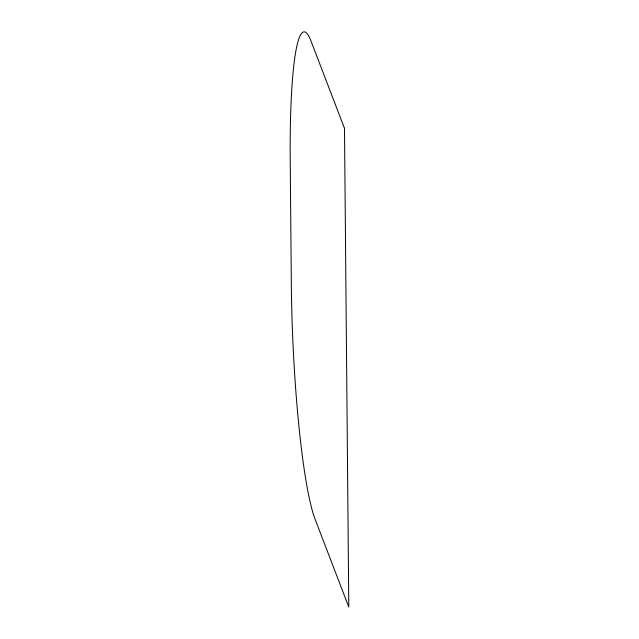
<?xml version="1.0" encoding="UTF-8"?>
<svg xmlns="http://www.w3.org/2000/svg" width="639" height="639" viewBox="0 0 639 639"><rect width="100%" height="100%" fill="white"/><g stroke="black" fill="none" stroke-linecap="round" stroke-linejoin="round"><path stroke-width="0.96" d="M344.493 128.303L310.969 40.976A186.82 20.712 87.4 0 0 290.218 160.07L291.336 284.187A186.82 20.712 87.4 0 0 315.275 519.723L348.798 607.05L344.493 128.303"/></g></svg>
